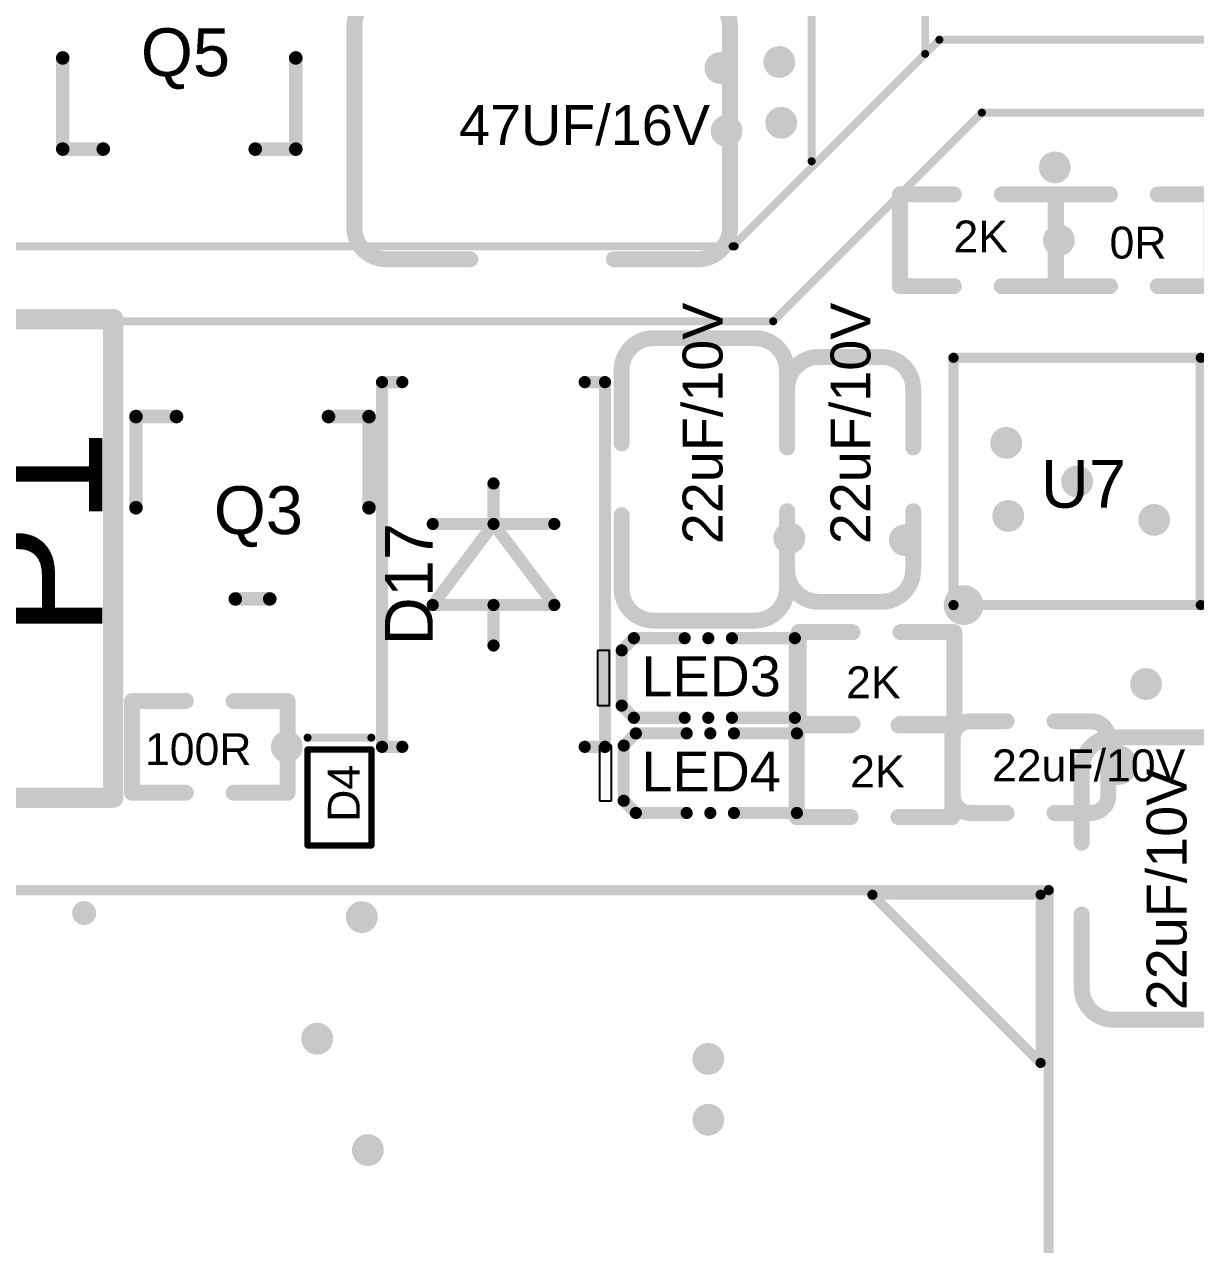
# Model space of a CAD drawing. Header units: millimetres. Extents: x 242 to 314, y 99 to 246.
# Drawn here: x 268.42 to 283.09, y 157.39 to 172.68 of the extents above; entities that cross this region are included whole.
import ezdxf

# ---------------------------------------------------------------- set-up
doc = ezdxf.new("R2010")
doc.units = ezdxf.units.MM
for name, color, linetype in [('MultiLayer', 9, 'Continuous'), ('PadHoleLayer', 156, 'Continuous'), ('TopOverlay', 2, 'Continuous'), ('ViaHoleLayer', 16, 'Continuous')]:
    doc.layers.add(name, color=color, linetype=linetype)
doc.styles.add('Arial', font='arial.ttf', dxfattribs={"height": 0.2})

# ---------------------------------------------------------------- blocks, each defined once
blk = doc.blocks.new('SOT_23___GDS_6')
at = {"layer": 'TopOverlay', "const_width": 0.17}
for points in [[(-0.95, 1.143), (-1.458, 1.143)], [(-1.458, 1.143), (-1.458, 0)], [(1.463, 1.143), (0.955, 1.143)], [(1.463, 1.143), (1.463, 0)], [(0.218, -1.143), (-0.213, -1.143)]]:
    blk.add_lwpolyline(points, dxfattribs=at)
at = {"layer": 'TopOverlay', "const_width": 0.085}
for points in [[(-1.501, 1.143, 1), (-1.416, 1.143, 1)], [(-1.501, 1.143, 1), (-1.416, 1.143, 1)], [(-0.993, 1.143, 1), (-0.908, 1.143, 1)], [(0.912, 1.143, 1), (0.997, 1.143, 1)], [(1.42, 1.143, 1), (1.505, 1.143, 1)], [(1.42, 1.143, 1), (1.505, 1.143, 1)], [(-1.501, 0, 1), (-1.416, 0, 1)], [(1.42, 0, 1), (1.505, 0, 1)], [(-0.256, -1.143, 1), (-0.171, -1.143, 1)], [(0.176, -1.143, 1), (0.261, -1.143, 1)]]:
    blk.add_lwpolyline(points, format="xyb", close=True, dxfattribs=at)
blk = doc.blocks.new('LC_0805_C_53')
at = {"layer": 'TopOverlay', "const_width": 0.2}
for points in [[(-1.77, 0.635, -0.414214), (-1.37, 1.035)], [(1.37, 1.035, -0.414213), (1.77, 0.635)], [(-1.37, -1.035, -0.414213), (-1.77, -0.635)], [(1.77, -0.635, -0.414214), (1.37, -1.035)]]:
    blk.add_lwpolyline(points, format="xyb", dxfattribs=at)
for points in [[(-0.45, 1.035), (-1.37, 1.035)], [(1.37, 1.035), (0.45, 1.035)], [(-1.77, -0.635), (-1.77, 0.635)], [(1.77, -0.635), (1.77, 0.635)], [(-0.45, -1.035), (-1.37, -1.035)], [(1.37, -1.035), (0.45, -1.035)]]:
    blk.add_lwpolyline(points, dxfattribs=at)
at = {"layer": 'TopOverlay', "const_width": 0.1}
for points in [[(-1.42, 1.035, 1), (-1.32, 1.035, 1)], [(-1.42, 1.035, 1), (-1.32, 1.035, 1)], [(-0.5, 1.035, 1), (-0.4, 1.035, 1)], [(0.4, 1.035, 1), (0.5, 1.035, 1)], [(1.32, 1.035, 1), (1.42, 1.035, 1)], [(1.32, 1.035, 1), (1.42, 1.035, 1)], [(-1.82, 0.635, 1), (-1.72, 0.635, 1)], [(-1.82, 0.635, 1), (-1.72, 0.635, 1)], [(1.72, 0.635, 1), (1.82, 0.635, 1)], [(1.72, 0.635, 1), (1.82, 0.635, 1)], [(-1.82, -0.635, 1), (-1.72, -0.635, 1)], [(-1.82, -0.635, 1), (-1.72, -0.635, 1)], [(1.72, -0.635, 1), (1.82, -0.635, 1)], [(1.72, -0.635, 1), (1.82, -0.635, 1)], [(-1.42, -1.035, 1), (-1.32, -1.035, 1)], [(-1.42, -1.035, 1), (-1.32, -1.035, 1)], [(-0.5, -1.035, 1), (-0.4, -1.035, 1)], [(0.4, -1.035, 1), (0.5, -1.035, 1)], [(1.32, -1.035, 1), (1.42, -1.035, 1)], [(1.32, -1.035, 1), (1.42, -1.035, 1)]]:
    blk.add_lwpolyline(points, format="xyb", close=True, dxfattribs=at)
blk = doc.blocks.new('LC_0805_C_54')
at = {"layer": 'TopOverlay', "const_width": 0.2}
for points in [[(-1.77, 0.635, -0.414214), (-1.37, 1.035)], [(1.37, 1.035, -0.414213), (1.77, 0.635)], [(-1.37, -1.035, -0.414213), (-1.77, -0.635)], [(1.77, -0.635, -0.414214), (1.37, -1.035)]]:
    blk.add_lwpolyline(points, format="xyb", dxfattribs=at)
for points in [[(-0.45, 1.035), (-1.37, 1.035)], [(1.37, 1.035), (0.45, 1.035)], [(-1.77, -0.635), (-1.77, 0.635)], [(1.77, -0.635), (1.77, 0.635)], [(-0.45, -1.035), (-1.37, -1.035)], [(1.37, -1.035), (0.45, -1.035)]]:
    blk.add_lwpolyline(points, dxfattribs=at)
at = {"layer": 'TopOverlay', "const_width": 0.1}
for points in [[(-1.42, 1.035, 1), (-1.32, 1.035, 1)], [(-1.42, 1.035, 1), (-1.32, 1.035, 1)], [(-0.5, 1.035, 1), (-0.4, 1.035, 1)], [(0.4, 1.035, 1), (0.5, 1.035, 1)], [(1.32, 1.035, 1), (1.42, 1.035, 1)], [(1.32, 1.035, 1), (1.42, 1.035, 1)], [(-1.82, 0.635, 1), (-1.72, 0.635, 1)], [(-1.82, 0.635, 1), (-1.72, 0.635, 1)], [(1.72, 0.635, 1), (1.82, 0.635, 1)], [(1.72, 0.635, 1), (1.82, 0.635, 1)], [(-1.82, -0.635, 1), (-1.72, -0.635, 1)], [(-1.82, -0.635, 1), (-1.72, -0.635, 1)], [(1.72, -0.635, 1), (1.82, -0.635, 1)], [(1.72, -0.635, 1), (1.82, -0.635, 1)], [(-1.42, -1.035, 1), (-1.32, -1.035, 1)], [(-1.42, -1.035, 1), (-1.32, -1.035, 1)], [(-0.5, -1.035, 1), (-0.4, -1.035, 1)], [(0.4, -1.035, 1), (0.5, -1.035, 1)], [(1.32, -1.035, 1), (1.42, -1.035, 1)], [(1.32, -1.035, 1), (1.42, -1.035, 1)]]:
    blk.add_lwpolyline(points, format="xyb", close=True, dxfattribs=at)
blk = doc.blocks.new('LC_0603_C_55')
at = {"layer": 'TopOverlay', "const_width": 0.2}
for points in [[(-1.535, 0.39, -0.414213), (-1.135, 0.79)], [(1.135, 0.79, -0.414213), (1.535, 0.39)], [(-1.135, -0.79, -0.414213), (-1.535, -0.39)], [(1.535, -0.39, -0.414213), (1.135, -0.79)]]:
    blk.add_lwpolyline(points, format="xyb", dxfattribs=at)
for points in [[(-0.4, 0.79), (-1.135, 0.79)], [(1.135, 0.79), (0.4, 0.79)], [(-1.535, -0.39), (-1.535, 0.39)], [(1.535, -0.39), (1.535, 0.39)], [(-0.4, -0.79), (-1.135, -0.79)], [(1.135, -0.79), (0.4, -0.79)]]:
    blk.add_lwpolyline(points, dxfattribs=at)
at = {"layer": 'TopOverlay', "const_width": 0.1}
for points in [[(-1.185, 0.79, 1), (-1.085, 0.79, 1)], [(-1.185, 0.79, 1), (-1.085, 0.79, 1)], [(-0.45, 0.79, 1), (-0.35, 0.79, 1)], [(0.35, 0.79, 1), (0.45, 0.79, 1)], [(1.085, 0.79, 1), (1.185, 0.79, 1)], [(1.085, 0.79, 1), (1.185, 0.79, 1)], [(-1.585, 0.39, 1), (-1.485, 0.39, 1)], [(-1.585, 0.39, 1), (-1.485, 0.39, 1)], [(1.485, 0.39, 1), (1.585, 0.39, 1)], [(1.485, 0.39, 1), (1.585, 0.39, 1)], [(-1.585, -0.39, 1), (-1.485, -0.39, 1)], [(-1.585, -0.39, 1), (-1.485, -0.39, 1)], [(1.485, -0.39, 1), (1.585, -0.39, 1)], [(1.485, -0.39, 1), (1.585, -0.39, 1)], [(-1.185, -0.79, 1), (-1.085, -0.79, 1)], [(-1.185, -0.79, 1), (-1.085, -0.79, 1)], [(-0.45, -0.79, 1), (-0.35, -0.79, 1)], [(0.35, -0.79, 1), (0.45, -0.79, 1)], [(1.085, -0.79, 1), (1.185, -0.79, 1)], [(1.085, -0.79, 1), (1.185, -0.79, 1)]]:
    blk.add_lwpolyline(points, format="xyb", close=True, dxfattribs=at)
blk = doc.blocks.new('SOD_882_L1_0_W0_6_BI_86')
at = {"layer": 'TopOverlay'}
for points, const_width in [([(-0.6, 0.4), (-0.6, -0.4)], 0.08), ([(-0.6, 0.4), (0.6, 0.4)], 0.08), ([(0.6, 0.4), (0.6, -0.4)], 0.08), ([(0.75, 0.4), (0.75, -0.4)], 0.1), ([(-0.6, -0.4), (0.6, -0.4)], 0.08)]:
    blk.add_lwpolyline(points, dxfattribs=dict(at, const_width=const_width))
for points, const_width in [([(-0.62, 0.4, 1), (-0.58, 0.4, 1)], 0.04), ([(-0.62, 0.4, 1), (-0.58, 0.4, 1)], 0.04), ([(0.58, 0.4, 1), (0.62, 0.4, 1)], 0.04), ([(0.58, 0.4, 1), (0.62, 0.4, 1)], 0.04), ([(0.725, 0.4, 1), (0.775, 0.4, 1)], 0.05), ([(-0.62, -0.4, 1), (-0.58, -0.4, 1)], 0.04), ([(-0.62, -0.4, 1), (-0.58, -0.4, 1)], 0.04), ([(0.58, -0.4, 1), (0.62, -0.4, 1)], 0.04), ([(0.58, -0.4, 1), (0.62, -0.4, 1)], 0.04), ([(0.725, -0.4, 1), (0.775, -0.4, 1)], 0.05)]:
    blk.add_lwpolyline(points, format="xyb", close=True, dxfattribs=dict(at, const_width=const_width))
blk = doc.blocks.new('DO_214AC_88')
at = {"layer": 'TopOverlay', "const_width": 0.1524}
for points in [[(-2.286, 1.397), (2.286, 1.397)], [(-2.286, 1.397), (-2.286, 1.143)], [(2.286, 1.397), (2.286, 1.143)], [(-0.508, 0.762), (0.508, 0)], [(-0.508, 0.762), (-0.508, -0.762)], [(0.508, 0.762), (0.508, -0.762)], [(-1.016, 0), (-0.508, 0)], [(0.508, 0), (-0.508, -0.762)], [(0.508, 0), (1.016, 0)], [(-2.286, -1.143), (-2.286, -1.397)], [(2.286, -1.143), (2.286, -1.397)], [(-2.286, -1.397), (2.286, -1.397)]]:
    blk.add_lwpolyline(points, dxfattribs=at)
at = {"layer": 'TopOverlay', "const_width": 0.0762}
for points in [[(-2.3241, 1.397, 1), (-2.2479, 1.397, 1)], [(-2.3241, 1.397, 1), (-2.2479, 1.397, 1)], [(2.2479, 1.397, 1), (2.3241, 1.397, 1)], [(2.2479, 1.397, 1), (2.3241, 1.397, 1)], [(-2.3241, 1.143, 1), (-2.2479, 1.143, 1)], [(2.2479, 1.143, 1), (2.3241, 1.143, 1)], [(-0.5461, 0.762, 1), (-0.4699, 0.762, 1)], [(-0.5461, 0.762, 1), (-0.4699, 0.762, 1)], [(0.4699, 0.762, 1), (0.5461, 0.762, 1)], [(-1.0541, 0, 1), (-0.9779, 0, 1)], [(-0.5461, 0, 1), (-0.4699, 0, 1)], [(0.4699, 0, 1), (0.5461, 0, 1)], [(0.4699, 0, 1), (0.5461, 0, 1)], [(0.4699, 0, 1), (0.5461, 0, 1)], [(0.9779, 0, 1), (1.0541, 0, 1)], [(-0.5461, -0.762, 1), (-0.4699, -0.762, 1)], [(-0.5461, -0.762, 1), (-0.4699, -0.762, 1)], [(0.4699, -0.762, 1), (0.5461, -0.762, 1)], [(-2.3241, -1.143, 1), (-2.2479, -1.143, 1)], [(2.2479, -1.143, 1), (2.3241, -1.143, 1)], [(-2.3241, -1.397, 1), (-2.2479, -1.397, 1)], [(-2.3241, -1.397, 1), (-2.2479, -1.397, 1)], [(2.2479, -1.397, 1), (2.3241, -1.397, 1)], [(2.2479, -1.397, 1), (2.3241, -1.397, 1)]]:
    blk.add_lwpolyline(points, format="xyb", close=True, dxfattribs=at)
blk = doc.blocks.new('LED0402_RD_101')
at = {"layer": 'TopOverlay'}
for p, q in [((-1.237, 0.346), (-1.39, 0.346)), ((-1.39, 0.346), (-1.39, -0.346)), ((-1.237, -0.346), (-1.237, 0.346)), ((-1.39, -0.346), (-1.237, -0.346))]:
    blk.add_line(p, q, dxfattribs=at)
at = {"layer": 'TopOverlay', "const_width": 0.152}
for points in [[(-1.085, 0.346), (-0.933, 0.499)], [(-0.933, 0.499), (-0.296, 0.499)], [(0.296, 0.499), (1.085, 0.499)], [(1.085, -0.499), (1.085, 0.499)], [(-1.085, -0.346), (-1.085, 0.346)], [(-1.085, -0.346), (-0.933, -0.499)], [(-0.933, -0.499), (-0.296, -0.499)], [(0.296, -0.499), (1.085, -0.499)]]:
    blk.add_lwpolyline(points, dxfattribs=at)
at = {"layer": 'TopOverlay'}
for points, const_width in [([(-0.971, 0.499, 1), (-0.895, 0.499, 1)], 0.0762), ([(-0.971, 0.499, 1), (-0.895, 0.499, 1)], 0.0762), ([(-0.334, 0.499, 1), (-0.258, 0.499, 1)], 0.0762), ([(0.038, 0.499, 1), (-0.038, 0.499, 1)], 0.0762), ([(-0.057, 0.499, 1), (-0.019, 0.499, 1)], 0.0381), ([(0.019, 0.499, 1), (0.057, 0.499, 1)], 0.0381), ([(0.258, 0.499, 1), (0.334, 0.499, 1)], 0.0762), ([(1.047, 0.499, 1), (1.123, 0.499, 1)], 0.0762), ([(1.047, 0.499, 1), (1.123, 0.499, 1)], 0.0762), ([(-1.123, 0.346, 1), (-1.047, 0.346, 1)], 0.0762), ([(-1.123, 0.346, 1), (-1.047, 0.346, 1)], 0.0762), ([(-1.123, -0.346, 1), (-1.047, -0.346, 1)], 0.0762), ([(-1.123, -0.346, 1), (-1.047, -0.346, 1)], 0.0762), ([(-0.971, -0.499, 1), (-0.895, -0.499, 1)], 0.0762), ([(-0.971, -0.499, 1), (-0.895, -0.499, 1)], 0.0762), ([(-0.334, -0.499, 1), (-0.258, -0.499, 1)], 0.0762), ([(0.038, -0.499, 1), (-0.038, -0.499, 1)], 0.0762), ([(0.258, -0.499, 1), (0.334, -0.499, 1)], 0.0762), ([(1.047, -0.499, 1), (1.123, -0.499, 1)], 0.0762), ([(1.047, -0.499, 1), (1.123, -0.499, 1)], 0.0762), ([(-0.057, -0.499, 1), (-0.019, -0.499, 1)], 0.0381), ([(0.019, -0.499, 1), (0.057, -0.499, 1)], 0.0381)]:
    blk.add_lwpolyline(points, format="xyb", close=True, dxfattribs=dict(at, const_width=const_width))
blk = doc.blocks.new('LED0402_RD_102')
at = {"layer": 'TopOverlay'}
for p, q in [((-1.237, 0.346), (-1.39, 0.346)), ((-1.39, 0.346), (-1.39, -0.346)), ((-1.237, -0.346), (-1.237, 0.346)), ((-1.39, -0.346), (-1.237, -0.346))]:
    blk.add_line(p, q, dxfattribs=at)
at = {"layer": 'TopOverlay', "const_width": 0.152}
for points in [[(-1.085, 0.346), (-0.933, 0.499)], [(-0.933, 0.499), (-0.296, 0.499)], [(0.296, 0.499), (1.085, 0.499)], [(1.085, -0.499), (1.085, 0.499)], [(-1.085, -0.346), (-1.085, 0.346)], [(-1.085, -0.346), (-0.933, -0.499)], [(-0.933, -0.499), (-0.296, -0.499)], [(0.296, -0.499), (1.085, -0.499)]]:
    blk.add_lwpolyline(points, dxfattribs=at)
at = {"layer": 'TopOverlay'}
for points, const_width in [([(-0.971, 0.499, 1), (-0.895, 0.499, 1)], 0.0762), ([(-0.971, 0.499, 1), (-0.895, 0.499, 1)], 0.0762), ([(-0.334, 0.499, 1), (-0.258, 0.499, 1)], 0.0762), ([(0.038, 0.499, 1), (-0.038, 0.499, 1)], 0.0762), ([(-0.057, 0.499, 1), (-0.019, 0.499, 1)], 0.0381), ([(0.019, 0.499, 1), (0.057, 0.499, 1)], 0.0381), ([(0.258, 0.499, 1), (0.334, 0.499, 1)], 0.0762), ([(1.047, 0.499, 1), (1.123, 0.499, 1)], 0.0762), ([(1.047, 0.499, 1), (1.123, 0.499, 1)], 0.0762), ([(-1.123, 0.346, 1), (-1.047, 0.346, 1)], 0.0762), ([(-1.123, 0.346, 1), (-1.047, 0.346, 1)], 0.0762), ([(-1.123, -0.346, 1), (-1.047, -0.346, 1)], 0.0762), ([(-1.123, -0.346, 1), (-1.047, -0.346, 1)], 0.0762), ([(-0.971, -0.499, 1), (-0.895, -0.499, 1)], 0.0762), ([(-0.971, -0.499, 1), (-0.895, -0.499, 1)], 0.0762), ([(-0.334, -0.499, 1), (-0.258, -0.499, 1)], 0.0762), ([(0.038, -0.499, 1), (-0.038, -0.499, 1)], 0.0762), ([(0.258, -0.499, 1), (0.334, -0.499, 1)], 0.0762), ([(1.047, -0.499, 1), (1.123, -0.499, 1)], 0.0762), ([(1.047, -0.499, 1), (1.123, -0.499, 1)], 0.0762), ([(-0.057, -0.499, 1), (-0.019, -0.499, 1)], 0.0381), ([(0.019, -0.499, 1), (0.057, -0.499, 1)], 0.0381)]:
    blk.add_lwpolyline(points, format="xyb", close=True, dxfattribs=dict(at, const_width=const_width))
blk = doc.blocks.new('LC_0402_R_104')
at = {"layer": 'TopOverlay', "const_width": 0.2}
for points in [[(-0.975, -0.575), (-0.975, 0.575)], [(-0.975, 0.575), (-0.3, 0.575)], [(0.3, 0.575), (0.975, 0.575)], [(0.975, -0.575), (0.975, 0.575)], [(-0.975, -0.575), (-0.3, -0.575)], [(0.3, -0.575), (0.975, -0.575)]]:
    blk.add_lwpolyline(points, dxfattribs=at)
at = {"layer": 'TopOverlay', "const_width": 0.1}
for points in [[(-1.025, 0.575, 1), (-0.925, 0.575, 1)], [(-1.025, 0.575, 1), (-0.925, 0.575, 1)], [(-0.35, 0.575, 1), (-0.25, 0.575, 1)], [(0.25, 0.575, 1), (0.35, 0.575, 1)], [(0.925, 0.575, 1), (1.025, 0.575, 1)], [(0.925, 0.575, 1), (1.025, 0.575, 1)], [(-1.025, -0.575, 1), (-0.925, -0.575, 1)], [(-1.025, -0.575, 1), (-0.925, -0.575, 1)], [(-0.35, -0.575, 1), (-0.25, -0.575, 1)], [(0.25, -0.575, 1), (0.35, -0.575, 1)], [(0.925, -0.575, 1), (1.025, -0.575, 1)], [(0.925, -0.575, 1), (1.025, -0.575, 1)]]:
    blk.add_lwpolyline(points, format="xyb", close=True, dxfattribs=at)
blk = doc.blocks.new('LC_0402_R_105')
at = {"layer": 'TopOverlay', "const_width": 0.2}
for points in [[(-0.975, 0.575), (-0.975, -0.575)], [(-0.3, 0.575), (-0.975, 0.575)], [(0.975, 0.575), (0.3, 0.575)], [(0.975, 0.575), (0.975, -0.575)], [(-0.3, -0.575), (-0.975, -0.575)], [(0.975, -0.575), (0.3, -0.575)]]:
    blk.add_lwpolyline(points, dxfattribs=at)
at = {"layer": 'TopOverlay', "const_width": 0.1}
for points in [[(-1.025, 0.575, 1), (-0.925, 0.575, 1)], [(-1.025, 0.575, 1), (-0.925, 0.575, 1)], [(-0.35, 0.575, 1), (-0.25, 0.575, 1)], [(0.25, 0.575, 1), (0.35, 0.575, 1)], [(0.925, 0.575, 1), (1.025, 0.575, 1)], [(0.925, 0.575, 1), (1.025, 0.575, 1)], [(-1.025, -0.575, 1), (-0.925, -0.575, 1)], [(-1.025, -0.575, 1), (-0.925, -0.575, 1)], [(-0.35, -0.575, 1), (-0.25, -0.575, 1)], [(0.25, -0.575, 1), (0.35, -0.575, 1)], [(0.925, -0.575, 1), (1.025, -0.575, 1)], [(0.925, -0.575, 1), (1.025, -0.575, 1)]]:
    blk.add_lwpolyline(points, format="xyb", close=True, dxfattribs=at)
blk = doc.blocks.new('LC_0402_R_107')
at = {"layer": 'TopOverlay', "const_width": 0.2}
for points in [[(-0.975, 0.575), (-0.975, -0.575)], [(-0.3, 0.575), (-0.975, 0.575)], [(0.975, 0.575), (0.3, 0.575)], [(0.975, 0.575), (0.975, -0.575)], [(-0.3, -0.575), (-0.975, -0.575)], [(0.975, -0.575), (0.3, -0.575)]]:
    blk.add_lwpolyline(points, dxfattribs=at)
at = {"layer": 'TopOverlay', "const_width": 0.1}
for points in [[(-1.025, 0.575, 1), (-0.925, 0.575, 1)], [(-1.025, 0.575, 1), (-0.925, 0.575, 1)], [(-0.35, 0.575, 1), (-0.25, 0.575, 1)], [(0.25, 0.575, 1), (0.35, 0.575, 1)], [(0.925, 0.575, 1), (1.025, 0.575, 1)], [(0.925, 0.575, 1), (1.025, 0.575, 1)], [(-1.025, -0.575, 1), (-0.925, -0.575, 1)], [(-1.025, -0.575, 1), (-0.925, -0.575, 1)], [(-0.35, -0.575, 1), (-0.25, -0.575, 1)], [(0.25, -0.575, 1), (0.35, -0.575, 1)], [(0.925, -0.575, 1), (1.025, -0.575, 1)], [(0.925, -0.575, 1), (1.025, -0.575, 1)]]:
    blk.add_lwpolyline(points, format="xyb", close=True, dxfattribs=at)
blk = doc.blocks.new('LC_0402_R_110')
at = {"layer": 'TopOverlay', "const_width": 0.2}
for points in [[(-0.975, 0.575), (-0.975, -0.575)], [(-0.3, 0.575), (-0.975, 0.575)], [(0.975, 0.575), (0.3, 0.575)], [(0.975, 0.575), (0.975, -0.575)], [(-0.3, -0.575), (-0.975, -0.575)], [(0.975, -0.575), (0.3, -0.575)]]:
    blk.add_lwpolyline(points, dxfattribs=at)
at = {"layer": 'TopOverlay', "const_width": 0.1}
for points in [[(-1.025, 0.575, 1), (-0.925, 0.575, 1)], [(-1.025, 0.575, 1), (-0.925, 0.575, 1)], [(-0.35, 0.575, 1), (-0.25, 0.575, 1)], [(0.25, 0.575, 1), (0.35, 0.575, 1)], [(0.925, 0.575, 1), (1.025, 0.575, 1)], [(0.925, 0.575, 1), (1.025, 0.575, 1)], [(-1.025, -0.575, 1), (-0.925, -0.575, 1)], [(-1.025, -0.575, 1), (-0.925, -0.575, 1)], [(-0.35, -0.575, 1), (-0.25, -0.575, 1)], [(0.25, -0.575, 1), (0.35, -0.575, 1)], [(0.925, -0.575, 1), (1.025, -0.575, 1)], [(0.925, -0.575, 1), (1.025, -0.575, 1)]]:
    blk.add_lwpolyline(points, format="xyb", close=True, dxfattribs=at)
blk = doc.blocks.new('LC_0402_R_111')
at = {"layer": 'TopOverlay', "const_width": 0.2}
for points in [[(-0.975, -0.575), (-0.975, 0.575)], [(-0.975, 0.575), (-0.3, 0.575)], [(0.3, 0.575), (0.975, 0.575)], [(0.975, -0.575), (0.975, 0.575)], [(-0.975, -0.575), (-0.3, -0.575)], [(0.3, -0.575), (0.975, -0.575)]]:
    blk.add_lwpolyline(points, dxfattribs=at)
at = {"layer": 'TopOverlay', "const_width": 0.1}
for points in [[(-1.025, 0.575, 1), (-0.925, 0.575, 1)], [(-1.025, 0.575, 1), (-0.925, 0.575, 1)], [(-0.35, 0.575, 1), (-0.25, 0.575, 1)], [(0.25, 0.575, 1), (0.35, 0.575, 1)], [(0.925, 0.575, 1), (1.025, 0.575, 1)], [(0.925, 0.575, 1), (1.025, 0.575, 1)], [(-1.025, -0.575, 1), (-0.925, -0.575, 1)], [(-1.025, -0.575, 1), (-0.925, -0.575, 1)], [(-0.35, -0.575, 1), (-0.25, -0.575, 1)], [(0.25, -0.575, 1), (0.35, -0.575, 1)], [(0.925, -0.575, 1), (1.025, -0.575, 1)], [(0.925, -0.575, 1), (1.025, -0.575, 1)]]:
    blk.add_lwpolyline(points, format="xyb", close=True, dxfattribs=at)
blk = doc.blocks.new('SOT_23___GDS_117')
at = {"layer": 'TopOverlay', "const_width": 0.17}
for points in [[(-1.458, 1.143), (-0.95, 1.143)], [(-1.458, 0), (-1.458, 1.143)], [(0.955, 1.143), (1.463, 1.143)], [(1.463, 0), (1.463, 1.143)], [(-0.213, -1.143), (0.218, -1.143)]]:
    blk.add_lwpolyline(points, dxfattribs=at)
at = {"layer": 'TopOverlay', "const_width": 0.085}
for points in [[(-1.501, 1.143, 1), (-1.416, 1.143, 1)], [(-1.501, 1.143, 1), (-1.416, 1.143, 1)], [(-0.993, 1.143, 1), (-0.908, 1.143, 1)], [(0.912, 1.143, 1), (0.997, 1.143, 1)], [(1.42, 1.143, 1), (1.505, 1.143, 1)], [(1.42, 1.143, 1), (1.505, 1.143, 1)], [(-1.501, 0, 1), (-1.416, 0, 1)], [(1.42, 0, 1), (1.505, 0, 1)], [(-0.256, -1.143, 1), (-0.171, -1.143, 1)], [(0.176, -1.143, 1), (0.261, -1.143, 1)]]:
    blk.add_lwpolyline(points, format="xyb", close=True, dxfattribs=at)
blk = doc.blocks.new('DFN_8_186')
at = {"layer": 'TopOverlay'}
for points, const_width in [([(-1.214, 1.88, 1), (-1.58, 1.88, 1)], 0.127), ([(-1.612, 1.88, 1), (-1.548, 1.88, 1)], 0.0635), ([(-1.246, 1.88, 1), (-1.182, 1.88, 1)], 0.0635), ([(-1.582, 1.55, 1), (-1.518, 1.55, 1)], 0.0635), ([(-1.582, 1.55, 1), (-1.518, 1.55, 1)], 0.0635), ([(1.518, 1.55, 1), (1.582, 1.55, 1)], 0.0635), ([(1.518, 1.55, 1), (1.582, 1.55, 1)], 0.0635), ([(-1.582, -1.55, 1), (-1.518, -1.55, 1)], 0.0635), ([(-1.582, -1.55, 1), (-1.518, -1.55, 1)], 0.0635), ([(1.518, -1.55, 1), (1.582, -1.55, 1)], 0.0635), ([(1.518, -1.55, 1), (1.582, -1.55, 1)], 0.0635)]:
    blk.add_lwpolyline(points, format="xyb", close=True, dxfattribs=dict(at, const_width=const_width))
at = {"layer": 'TopOverlay', "const_width": 0.127}
for points in [[(1.55, 1.55), (-1.55, 1.55)], [(-1.55, -1.55), (-1.55, 1.55)], [(1.55, -1.55), (1.55, 1.55)], [(1.55, -1.55), (-1.55, -1.55)]]:
    blk.add_lwpolyline(points, dxfattribs=at)
blk = doc.blocks.new('MICRO_SIM_188')
at = {"layer": 'TopOverlay', "const_width": 0.127}
for points in [[(-5.9, 0), (-5.9, -14.097)], [(-5.9, 0), (5.9, 0)], [(5.9, 0), (5.9, -14.097)], [(5.842, -11.887), (3.734, -13.995)], [(5.842, -11.887), (5.842, -13.995)], [(-5.9, -14.097), (5.9, -14.097)], [(3.734, -13.995), (5.842, -13.995)]]:
    blk.add_lwpolyline(points, dxfattribs=at)
at = {"layer": 'TopOverlay', "const_width": 0.0635}
for points in [[(-5.932, 0, 1), (-5.868, 0, 1)], [(-5.932, 0, 1), (-5.868, 0, 1)], [(5.868, 0, 1), (5.932, 0, 1)], [(5.868, 0, 1), (5.932, 0, 1)], [(5.81, -11.887, 1), (5.874, -11.887, 1)], [(5.81, -11.887, 1), (5.874, -11.887, 1)], [(-5.932, -14.097, 1), (-5.868, -14.097, 1)], [(-5.932, -14.097, 1), (-5.868, -14.097, 1)], [(3.702, -13.995, 1), (3.766, -13.995, 1)], [(3.702, -13.995, 1), (3.766, -13.995, 1)], [(5.81, -13.995, 1), (5.874, -13.995, 1)], [(5.81, -13.995, 1), (5.874, -13.995, 1)], [(5.868, -14.097, 1), (5.932, -14.097, 1)], [(5.868, -14.097, 1), (5.932, -14.097, 1)]]:
    blk.add_lwpolyline(points, format="xyb", close=True, dxfattribs=at)
blk = doc.blocks.new('2PIN_2_0_197')
at = {"layer": 'MultiLayer'}
h = blk.add_hatch(color=9, dxfattribs=at)
edge = h.paths.add_edge_path()
edge.add_arc((-1, -0.254), 0.762, 180, 360)
edge.add_line((-0.238, -0.254), (-0.238, 0.254))
edge.add_arc((-1, 0.254), 0.762, 0, 180)
edge.add_line((-1.762, 0.254), (-1.762, -0.254))
h = blk.add_hatch(color=9, dxfattribs=at)
edge = h.paths.add_edge_path()
edge.add_arc((1, -0.254), 0.762, 180, 360)
edge.add_line((1.762, -0.254), (1.762, 0.254))
edge.add_arc((1, 0.254), 0.762, 0, 180)
edge.add_line((0.238, 0.254), (0.238, -0.254))
at = {"layer": 'PadHoleLayer'}
h = blk.add_hatch(color=156, dxfattribs=at)
edge = h.paths.add_edge_path()
edge.add_arc((-1, 0), 0.445, 0, 360)
h = blk.add_hatch(color=156, dxfattribs=at)
edge = h.paths.add_edge_path()
edge.add_arc((1, 0), 0.445, 0, 360)
at = {"layer": 'TopOverlay', "const_width": 0.254}
for points in [[(-3, -2), (-3, 2.6)], [(3, 2.6), (-3, 2.6)], [(3, -2), (3, 2.6)], [(-0.914, -1.981), (-0.914, -1.372)], [(0.864, -1.372), (-0.914, -1.372)], [(0.864, -1.981), (0.864, -1.372)], [(3, -2), (-3, -2)], [(0.864, -1.981), (-0.914, -1.981)]]:
    blk.add_lwpolyline(points, dxfattribs=at)
at = {"layer": 'TopOverlay', "const_width": 0.127}
for points in [[(-3.063, 2.6, 1), (-2.936, 2.6, 1)], [(-3.063, 2.6, 1), (-2.936, 2.6, 1)], [(2.936, 2.6, 1), (3.063, 2.6, 1)], [(2.936, 2.6, 1), (3.063, 2.6, 1)], [(-0.978, -1.372, 1), (-0.851, -1.372, 1)], [(-0.978, -1.372, 1), (-0.851, -1.372, 1)], [(0.8, -1.372, 1), (0.927, -1.372, 1)], [(0.8, -1.372, 1), (0.927, -1.372, 1)], [(-3.063, -2, 1), (-2.936, -2, 1)], [(-3.063, -2, 1), (-2.936, -2, 1)], [(-0.978, -1.981, 1), (-0.851, -1.981, 1)], [(-0.978, -1.981, 1), (-0.851, -1.981, 1)], [(0.8, -1.981, 1), (0.927, -1.981, 1)], [(0.8, -1.981, 1), (0.927, -1.981, 1)], [(2.936, -2, 1), (3.063, -2, 1)], [(2.936, -2, 1), (3.063, -2, 1)]]:
    blk.add_lwpolyline(points, format="xyb", close=True, dxfattribs=at)
blk = doc.blocks.new('LC_0402_C_210')
at = {"layer": 'TopOverlay', "const_width": 0.2}
for points in [[(-0.975, 0.355, -0.414214), (-0.755, 0.575)], [(0.755, 0.575, -0.414214), (0.975, 0.355)], [(-0.755, -0.575, -0.414214), (-0.975, -0.355)], [(0.975, -0.355, -0.414214), (0.755, -0.575)]]:
    blk.add_lwpolyline(points, format="xyb", dxfattribs=at)
at = {"layer": 'TopOverlay', "const_width": 0.1}
for points in [[(-0.805, 0.575, 1), (-0.705, 0.575, 1)], [(-0.8, 0.575, 1), (-0.7, 0.575, 1)], [(-0.35, 0.575, 1), (-0.25, 0.575, 1)], [(0.25, 0.575, 1), (0.35, 0.575, 1)], [(0.7, 0.575, 1), (0.8, 0.575, 1)], [(0.705, 0.575, 1), (0.805, 0.575, 1)], [(-1.025, 0.355, 1), (-0.925, 0.355, 1)], [(-1.025, 0.355, 1), (-0.925, 0.355, 1)], [(0.925, 0.355, 1), (1.025, 0.355, 1)], [(0.925, 0.355, 1), (1.025, 0.355, 1)], [(-1.025, -0.355, 1), (-0.925, -0.355, 1)], [(-1.025, -0.355, 1), (-0.925, -0.355, 1)], [(0.925, -0.355, 1), (1.025, -0.355, 1)], [(0.925, -0.355, 1), (1.025, -0.355, 1)], [(-0.805, -0.575, 1), (-0.705, -0.575, 1)], [(-0.8, -0.575, 1), (-0.7, -0.575, 1)], [(-0.35, -0.575, 1), (-0.25, -0.575, 1)], [(0.25, -0.575, 1), (0.35, -0.575, 1)], [(0.7, -0.575, 1), (0.8, -0.575, 1)], [(0.705, -0.575, 1), (0.805, -0.575, 1)]]:
    blk.add_lwpolyline(points, format="xyb", close=True, dxfattribs=at)
at = {"layer": 'TopOverlay', "const_width": 0.2}
for points in [[(-0.3, 0.575), (-0.75, 0.575)], [(0.75, 0.575), (0.3, 0.575)], [(-0.975, 0.355), (-0.975, -0.355)], [(0.975, 0.355), (0.975, -0.355)], [(-0.3, -0.575), (-0.75, -0.575)], [(0.75, -0.575), (0.3, -0.575)]]:
    blk.add_lwpolyline(points, dxfattribs=at)
blk = doc.blocks.new('LC_1210_C_212')
at = {"layer": 'TopOverlay', "const_width": 0.2}
for points in [[(-2.355, 1.26, -0.414214), (-1.955, 1.66)], [(1.955, 1.66, -0.414214), (2.355, 1.26)], [(-1.955, -1.66, -0.414214), (-2.355, -1.26)], [(2.355, -1.26, -0.414214), (1.955, -1.66)]]:
    blk.add_lwpolyline(points, format="xyb", dxfattribs=at)
for points in [[(-1.955, 1.66), (-0.9, 1.66)], [(0.9, 1.66), (1.955, 1.66)], [(-2.355, -1.26), (-2.355, 1.26)], [(2.355, -1.26), (2.355, 1.26)], [(-1.955, -1.66), (-0.9, -1.66)], [(0.9, -1.66), (1.955, -1.66)]]:
    blk.add_lwpolyline(points, dxfattribs=at)
at = {"layer": 'TopOverlay', "const_width": 0.1}
for points in [[(-2.005, 1.66, 1), (-1.905, 1.66, 1)], [(-2.005, 1.66, 1), (-1.905, 1.66, 1)], [(-0.95, 1.66, 1), (-0.85, 1.66, 1)], [(0.85, 1.66, 1), (0.95, 1.66, 1)], [(1.905, 1.66, 1), (2.005, 1.66, 1)], [(1.905, 1.66, 1), (2.005, 1.66, 1)], [(-2.405, 1.26, 1), (-2.305, 1.26, 1)], [(-2.405, 1.26, 1), (-2.305, 1.26, 1)], [(2.305, 1.26, 1), (2.405, 1.26, 1)], [(2.305, 1.26, 1), (2.405, 1.26, 1)], [(-2.405, -1.26, 1), (-2.305, -1.26, 1)], [(-2.405, -1.26, 1), (-2.305, -1.26, 1)], [(2.305, -1.26, 1), (2.405, -1.26, 1)], [(2.305, -1.26, 1), (2.405, -1.26, 1)], [(-2.005, -1.66, 1), (-1.905, -1.66, 1)], [(-2.005, -1.66, 1), (-1.905, -1.66, 1)], [(-0.95, -1.66, 1), (-0.85, -1.66, 1)], [(0.85, -1.66, 1), (0.95, -1.66, 1)], [(1.905, -1.66, 1), (2.005, -1.66, 1)], [(1.905, -1.66, 1), (2.005, -1.66, 1)]]:
    blk.add_lwpolyline(points, format="xyb", close=True, dxfattribs=at)

msp = doc.modelspace()

# ---------------------------------------------------------------- hatches: boundary and pattern name
at = {"layer": 'ViaHoleLayer'}
h = msp.add_hatch(color=16, dxfattribs=at)
edge = h.paths.add_edge_path()
edge.add_arc((277.876, 172.212), 0.2, 0, 360)
h = msp.add_hatch(color=16, dxfattribs=at)
edge = h.paths.add_edge_path()
edge.add_arc((277.139, 172.136), 0.2, 0, 360)
h = msp.add_hatch(color=16, dxfattribs=at)
edge = h.paths.add_edge_path()
edge.add_arc((277.901, 171.45), 0.2, 0, 360)
h = msp.add_hatch(color=16, dxfattribs=at)
edge = h.paths.add_edge_path()
edge.add_arc((277.216, 171.348), 0.2, 0, 360)
h = msp.add_hatch(color=16, dxfattribs=at)
edge = h.paths.add_edge_path()
edge.add_arc((281.33, 170.891), 0.2, 0, 360)
h = msp.add_hatch(color=16, dxfattribs=at)
edge = h.paths.add_edge_path()
edge.add_arc((281.381, 169.977), 0.2, 0, 360)
h = msp.add_hatch(color=16, dxfattribs=at)
edge = h.paths.add_edge_path()
edge.add_arc((280.721, 167.437), 0.2, 0, 360)
h = msp.add_hatch(color=16, dxfattribs=at)
edge = h.paths.add_edge_path()
edge.add_arc((281.61, 166.954), 0.2, 0, 360)
h = msp.add_hatch(color=16, dxfattribs=at)
edge = h.paths.add_edge_path()
edge.add_arc((280.746, 166.522), 0.2, 0, 360)
h = msp.add_hatch(color=16, dxfattribs=at)
edge = h.paths.add_edge_path()
edge.add_arc((282.575, 166.472), 0.2, 0, 360)
h = msp.add_hatch(color=16, dxfattribs=at)
edge = h.paths.add_edge_path()
edge.add_arc((278.003, 166.243), 0.2, 0, 360)
h = msp.add_hatch(color=16, dxfattribs=at)
edge = h.paths.add_edge_path()
edge.add_arc((279.451, 166.218), 0.2, 0, 360)
h = msp.add_hatch(color=16, dxfattribs=at)
edge = h.paths.add_edge_path()
edge.add_arc((280.187, 165.404), 0.25, 0, 360)
h = msp.add_hatch(color=16, dxfattribs=at)
edge = h.paths.add_edge_path()
edge.add_arc((282.473, 164.414), 0.2, 0, 360)
h = msp.add_hatch(color=16, dxfattribs=at)
edge = h.paths.add_edge_path()
edge.add_arc((271.704, 163.627), 0.2, 0, 360)
h = msp.add_hatch(color=16, dxfattribs=at)
edge = h.paths.add_edge_path()
edge.add_arc((282.118, 163.398), 0.25, 0, 360)
h = msp.add_hatch(color=16, dxfattribs=at)
edge = h.paths.add_edge_path()
edge.add_arc((269.164, 161.544), 0.15, 0, 360)
h = msp.add_hatch(color=16, dxfattribs=at)
edge = h.paths.add_edge_path()
edge.add_arc((272.644, 161.493), 0.2, 0, 360)
h = msp.add_hatch(color=16, dxfattribs=at)
edge = h.paths.add_edge_path()
edge.add_arc((272.085, 159.969), 0.2, 0, 360)
h = msp.add_hatch(color=16, dxfattribs=at)
edge = h.paths.add_edge_path()
edge.add_arc((276.987, 159.715), 0.2, 0, 360)
h = msp.add_hatch(color=16, dxfattribs=at)
edge = h.paths.add_edge_path()
edge.add_arc((276.987, 158.953), 0.2, 0, 360)
h = msp.add_hatch(color=16, dxfattribs=at)
edge = h.paths.add_edge_path()
edge.add_arc((272.72, 158.572), 0.2, 0, 360)

# ---------------------------------------------------------------- linework, layer by layer
at = {"layer": 'TopOverlay', "const_width": 0.1}
for points in [[(278.282, 170.967), (278.282, 183.591)], [(279.705, 172.314), (279.705, 183.591)], [(277.292, 169.901), (279.883, 172.491)], [(279.883, 172.491), (297.815, 172.491)], [(277.8, 168.961), (280.416, 171.577)], [(280.416, 171.577), (297.84, 171.577)], [(264.77, 169.901), (277.317, 169.901)], [(264.897, 168.961), (277.8, 168.961)]]:
    msp.add_lwpolyline(points, dxfattribs=at)
at = {"layer": 'TopOverlay', "const_width": 0.05}
for points in [[(279.858, 172.491, 1), (279.908, 172.491, 1)], [(279.858, 172.491, 1), (279.908, 172.491, 1)], [(279.68, 172.314, 1), (279.73, 172.314, 1)], [(280.391, 171.577, 1), (280.441, 171.577, 1)], [(280.391, 171.577, 1), (280.441, 171.577, 1)], [(278.257, 170.967, 1), (278.307, 170.967, 1)], [(277.267, 169.901, 1), (277.317, 169.901, 1)], [(277.292, 169.901, 1), (277.342, 169.901, 1)], [(277.775, 168.961, 1), (277.825, 168.961, 1)], [(277.775, 168.961, 1), (277.825, 168.961, 1)]]:
    msp.add_lwpolyline(points, format="xyb", close=True, dxfattribs=at)

# ---------------------------------------------------------------- block references
for name, p, rotation in [('SOT_23___GDS_6', (270.358, 172.263), 180), ('LC_0402_R_110', (280.365, 169.977), 180), ('2PIN_2_0_197', (266.929, 165.989), 270), ('LC_0805_C_54', (276.936, 166.98), 270), ('LC_0603_C_55', (278.765, 166.98), 270), ('DFN_8_186', (281.61, 166.954), 270), ('DO_214AC_88', (274.295, 165.913), 90), ('LC_0402_R_107', (279.095, 164.49), 180), ('LC_0402_R_105', (279.07, 163.322), 180), ('LC_0402_C_210', (281.026, 163.373), 180), ('LC_0805_C_53', (282.702, 161.976), 270), ('SOD_882_L1_0_W0_6_BI_86', (272.364, 162.992), 90), ('MICRO_SIM_188', (267.157, 155.931), 90)]:
    msp.add_blockref(name, p, dxfattribs=dict(rotation=rotation))
for name, p in [('LC_1210_C_212', (274.904, 171.399)), ('LC_0402_R_111', (282.321, 169.977)), ('SOT_23___GDS_117', (271.272, 166.624)), ('LED0402_RD_101', (276.987, 164.49)), ('LC_0402_R_104', (270.739, 163.627)), ('LED0402_RD_102', (277.012, 163.297))]:
    msp.add_blockref(name, p)

# ---------------------------------------------------------------- texts
at = {"layer": 'TopOverlay', "style": 'Arial'}
for s, height, p in [('Q5', 0.6, (269.875, 172.034)), ('47UF/16V', 0.5, (273.863, 171.171)), ('2K', 0.4, (280.06, 169.824)), ('0R', 0.4, (282.016, 169.748)), ('U7', 0.6, (281.153, 166.624)), ('Q3', 0.6, (270.789, 166.294)), ('LED3', 0.5, (276.149, 164.262)), ('2K', 0.4, (278.714, 164.236)), ('100R', 0.4, (269.926, 163.398)), ('LED4', 0.5, (276.149, 163.068)), ('2K', 0.4, (278.765, 163.119)), ('22uF/10V', 0.4, (280.543, 163.195))]:
    msp.add_text(s, height=height, dxfattribs=at).set_placement(p)
for s, height, p in [('22uF/10V', 0.5, (277.165, 166.167)), ('22uF/10V', 0.5, (279.019, 166.167)), ('P1', 1.524, (269.392, 164.998)), ('D17', 0.6, (273.533, 164.897)), ('D4', 0.4, (272.618, 162.687)), ('22uF/10V', 0.5, (282.981, 160.325))]:
    msp.add_text(s, height=height, rotation=90, dxfattribs=at).set_placement(p)

doc.saveas('drawing.dxf')
